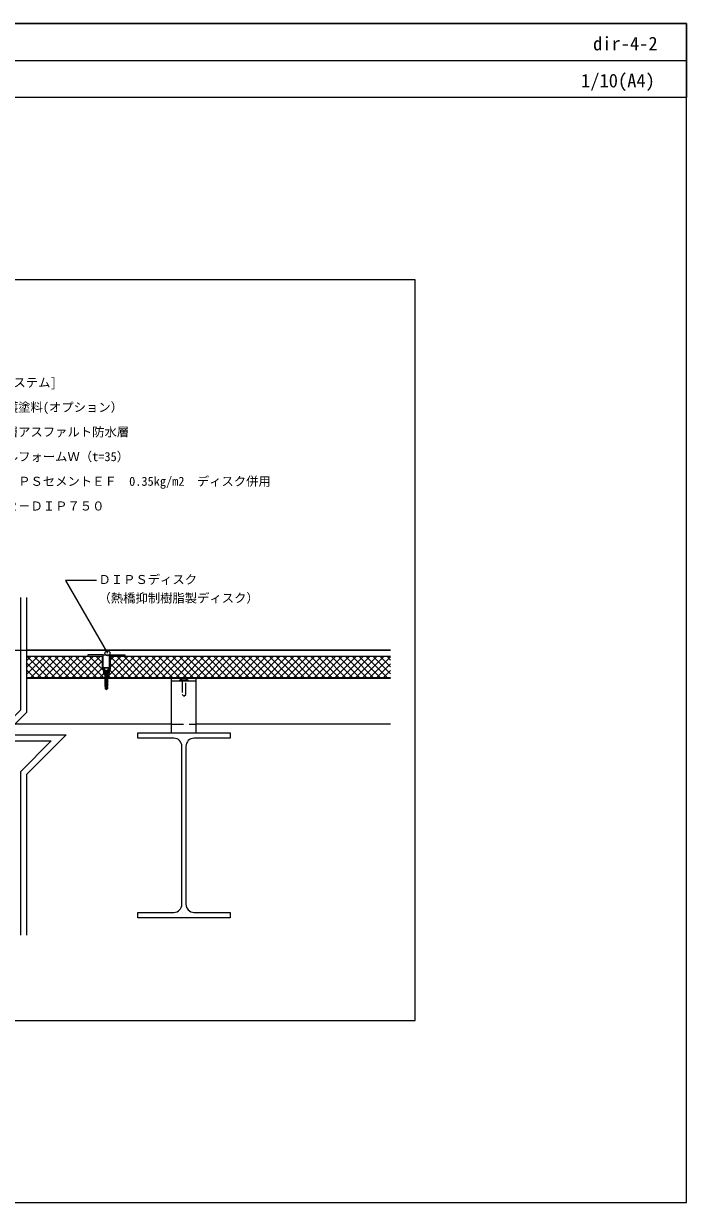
# Model space of a CAD drawing. Units: millimetres, scale not verified. Extents: x -1380 to 1380, y -955 to 955.
# Drawn here: x 305 to 1380, y -955 to 955 of the extents above; entities that cross this region are included whole.
import ezdxf
from ezdxf.enums import TextEntityAlignment as Align

# ---------------------------------------------------------------- set-up
doc = ezdxf.new("R2010")
doc.units = ezdxf.units.MM
doc.header["$LTSCALE"] = 3
doc.linetypes.add('USER1', pattern=[9.525, 6.35, -3.175])
for name, color, linetype, lineweight in [('0-0_0', 7, 'Continuous', 9), ('0-1_HATCH', 9, 'Continuous', 18), ('0-3_BOUSUI', 1, 'Continuous', 18), ('0-4_MOJI', 7, 'Continuous', 18), ('0-6_sunpo', 7, 'Continuous', 18), ('0-7_KANAMONO_SCREW', 4, 'Continuous', 18), ('0-8_dannnetu', 6, 'Continuous', 18), ('0-A_TEKKOTU', 7, 'Continuous', 18), ('0-C_dekki', 3, 'USER1', 18), ('0-E_ZATU', 6, 'Continuous', 18), ('0-F_WAKU', 7, 'Continuous', 18)]:
    doc.layers.add(name, color=color, linetype=linetype, lineweight=lineweight)
doc.styles.add('ＭＳ ゴシック', font='')
doc.styles.get('ＭＳ ゴシック').set_extended_font_data('MS Gothic')

msp = doc.modelspace()

# ---------------------------------------------------------------- linework, layer by layer
at = {"layer": '0-0_0', "lineweight": 18}
msp.add_line((-1380.281, 895.041), (1379.719, 895.041), dxfattribs=at)
msp.add_lwpolyline([(-860.281, -659.959), (939.719, -659.959), (939.719, 540.041), (-860.281, 540.041)], close=True, dxfattribs=at)
at = {"layer": '0-1_HATCH'}
for p, q in [((309.537, -77.296), (316.874, -69.959)), ((309.537, -88.521), (328.099, -69.959)), ((309.537, -99.746), (339.325, -69.959)), ((344.777, -104.959), (309.777, -69.959)), ((315.55, -104.959), (350.55, -69.959)), ((356.002, -104.959), (321.002, -69.959)), ((326.775, -104.959), (361.775, -69.959)), ((367.228, -104.959), (332.228, -69.959)), ((338.001, -104.959), (373.001, -69.959)), ((378.453, -104.959), (343.453, -69.959)), ((349.226, -104.959), (384.226, -69.959)), ((389.678, -104.959), (354.678, -69.959)), ((360.451, -104.959), (395.451, -69.959)), ((400.904, -104.959), (365.904, -69.959)), ((371.677, -104.959), (406.677, -69.959)), ((412.129, -104.959), (377.129, -69.959)), ((382.902, -104.959), (417.902, -69.959)), ((423.354, -104.959), (388.354, -69.959)), ((394.127, -104.959), (429.127, -69.959)), ((434.579, -104.959), (399.579, -69.959)), ((434.224, -93.378), (410.805, -69.959)), ((432.224, -80.152), (422.03, -69.959)), ((440.979, -103.009), (474.029, -69.959)), ((445.224, -76.312), (451.578, -69.959)), ((445.224, -87.538), (462.803, -69.959)), ((479.297, -104.775), (445.224, -70.702)), ((450.45, -104.762), (485.254, -69.959)), ((490.527, -104.78), (455.706, -69.959)), ((461.67, -104.767), (496.479, -69.959)), ((501.758, -104.785), (466.931, -69.959)), ((472.891, -104.772), (507.704, -69.959)), ((512.988, -104.79), (478.157, -69.959)), ((484.111, -104.777), (518.93, -69.959)), ((524.218, -104.795), (489.382, -69.959)), ((495.332, -104.782), (530.155, -69.959)), ((535.448, -104.8), (500.607, -69.959)), ((506.552, -104.787), (541.38, -69.959)), ((546.679, -104.804), (511.833, -69.959)), ((517.772, -104.792), (552.606, -69.959)), ((557.909, -104.809), (523.058, -69.959)), ((528.993, -104.797), (563.831, -69.959)), ((569.139, -104.814), (534.283, -69.959)), ((540.213, -104.802), (575.056, -69.959)), ((580.369, -104.819), (545.509, -69.959)), ((551.434, -104.806), (586.282, -69.959)), ((591.599, -104.824), (556.734, -69.959)), ((562.654, -104.811), (597.507, -69.959)), ((602.83, -104.829), (567.959, -69.959)), ((573.875, -104.816), (608.732, -69.959)), ((614.06, -104.834), (579.185, -69.959)), ((585.095, -104.821), (619.958, -69.959)), ((625.29, -104.839), (590.41, -69.959)), ((596.315, -104.826), (631.183, -69.959)), ((636.52, -104.844), (601.635, -69.959)), ((607.536, -104.831), (642.408, -69.959)), ((647.751, -104.849), (612.861, -69.959)), ((618.756, -104.836), (653.634, -69.959)), ((658.981, -104.853), (624.086, -69.959)), ((629.977, -104.841), (664.859, -69.959)), ((670.211, -104.858), (635.311, -69.959)), ((641.197, -104.846), (676.084, -69.959)), ((681.441, -104.863), (646.537, -69.959)), ((652.418, -104.851), (687.31, -69.959)), ((692.671, -104.868), (657.762, -69.959)), ((663.638, -104.855), (698.535, -69.959)), ((703.902, -104.873), (668.987, -69.959)), ((674.858, -104.86), (709.76, -69.959)), ((715.132, -104.878), (680.213, -69.959)), ((686.079, -104.865), (720.986, -69.959)), ((726.362, -104.883), (691.438, -69.959)), ((697.299, -104.87), (732.211, -69.959)), ((737.592, -104.888), (702.663, -69.959)), ((708.52, -104.875), (743.436, -69.959)), ((748.823, -104.893), (713.888, -69.959)), ((719.74, -104.88), (754.662, -69.959)), ((760.053, -104.898), (725.114, -69.959)), ((730.961, -104.885), (765.887, -69.959)), ((771.283, -104.902), (736.339, -69.959)), ((742.181, -104.89), (777.112, -69.959)), ((782.513, -104.907), (747.564, -69.959)), ((753.401, -104.895), (788.337, -69.959)), ((793.743, -104.912), (758.79, -69.959)), ((764.622, -104.9), (799.563, -69.959)), ((804.974, -104.917), (770.015, -69.959)), ((775.842, -104.904), (810.788, -69.959)), ((816.204, -104.922), (781.24, -69.959)), ((787.063, -104.909), (822.013, -69.959)), ((827.434, -104.927), (792.466, -69.959)), ((798.283, -104.914), (833.239, -69.959)), ((838.664, -104.932), (803.691, -69.959)), ((809.503, -104.919), (844.464, -69.959)), ((849.895, -104.937), (814.916, -69.959)), ((820.724, -104.924), (855.689, -69.959)), ((861.125, -104.942), (826.142, -69.959)), ((831.944, -104.929), (866.915, -69.959)), ((872.355, -104.947), (837.367, -69.959)), ((843.165, -104.934), (878.14, -69.959)), ((883.585, -104.951), (848.592, -69.959)), ((854.385, -104.939), (889.365, -69.959)), ((894.815, -104.956), (859.818, -69.959)), ((865.606, -104.944), (899.719, -70.83)), ((899.719, -98.634), (871.043, -69.959)), ((899.719, -87.409), (882.268, -69.959)), ((899.719, -76.184), (893.494, -69.959)), ((333.552, -104.959), (309.537, -80.944)), ((322.326, -104.959), (309.537, -92.169)), ((405.353, -104.959), (432.224, -78.087)), ((416.578, -104.959), (432.224, -89.312)), ((456.837, -104.765), (444.127, -92.055)), ((468.067, -104.77), (445.224, -81.927)), ((876.826, -104.949), (899.719, -82.056)), ((888.046, -104.953), (899.719, -93.281)), ((311.101, -104.959), (309.537, -103.394)), ((427.803, -104.959), (434.54, -98.222)), ((445.607, -104.76), (440.877, -100.031)), ((899.267, -104.958), (899.719, -104.506))]:
    msp.add_line(p, q, dxfattribs=at)
at = {"layer": '0-3_BOUSUI'}
msp.add_line((899.719, -59.959), (309.537, -59.959), dxfattribs=at)
msp.add_lwpolyline([(-622.281, 201.041), (-490.139, 201.041), (-449.281, 160.184), (-449.281, -15.816), (-405.139, -59.959), (899.719, -59.959)], dxfattribs=at)
at = {"layer": '0-4_MOJI'}
msp.add_lwpolyline([(423.048, 52.596), (372.61, 52.596), (440.596, -65.16)], dxfattribs=at)
msp.add_circle((440.596, -65.16), 4, dxfattribs=at)
at = {"layer": '0-6_sunpo'}
for points in [[(299.537, 25.034), (299.537, -157.255), (249.537, -207.255), (349.537, -207.255), (299.537, -257.255), (299.537, -522.159)], [(309.537, 25.034), (309.537, -161.397), (273.679, -197.255), (373.679, -197.255), (309.537, -261.397), (309.537, -522.159)]]:
    msp.add_lwpolyline(points, dxfattribs=at)
at = {"layer": '0-7_KANAMONO_SCREW'}
for p, q in [((433.724, -88.459), (443.724, -88.459)), ((433.724, -88.959), (433.724, -88.459)), ((433.724, -88.959), (436.144, -91.379)), ((435.874, -93.384), (436.874, -93.924)), ((435.874, -95.134), (436.874, -95.674)), ((436.724, -92.509), (436.662, -92.278)), ((436.724, -92.509), (436.874, -92.509)), ((436.874, -93.384), (440.574, -92.509)), ((436.874, -93.384), (436.874, -92.509)), ((436.874, -93.924), (436.874, -95.134)), ((436.874, -95.134), (440.574, -94.259)), ((441.574, -92.509), (440.574, -92.509)), ((440.574, -93.259), (440.574, -94.259)), ((441.574, -94.259), (440.574, -94.259)), ((440.574, -95.009), (440.574, -96.009)), ((440.724, -92.509), (440.786, -92.278)), ((443.724, -88.959), (443.724, -88.459)), ((435.874, -96.884), (436.874, -97.424)), ((435.874, -98.634), (436.874, -99.174)), ((435.874, -100.384), (436.874, -100.924)), ((435.874, -102.134), (436.874, -102.674)), ((435.874, -103.884), (436.874, -104.424)), ((435.874, -105.634), (436.874, -106.174)), ((435.874, -107.384), (436.874, -107.924)), ((435.874, -109.134), (436.874, -109.134)), ((435.874, -109.134), (436.874, -109.674)), ((435.874, -110.884), (436.874, -110.884)), ((435.874, -110.884), (436.874, -111.424)), ((435.874, -112.634), (436.874, -112.634)), ((435.874, -114.384), (436.874, -114.384)), ((435.874, -114.384), (436.874, -114.924)), ((436.874, -95.674), (436.874, -96.884)), ((436.874, -96.884), (440.574, -96.009)), ((436.874, -97.424), (440.574, -96.759)), ((436.874, -97.424), (436.874, -98.634)), ((436.874, -98.634), (440.574, -97.759)), ((436.874, -99.174), (436.874, -100.384)), ((436.874, -100.384), (440.574, -99.509)), ((436.874, -100.924), (436.874, -102.134)), ((436.874, -102.134), (440.574, -101.259)), ((436.874, -102.674), (436.874, -103.884)), ((436.874, -103.884), (440.574, -103.009)), ((436.874, -104.424), (436.874, -105.634)), ((436.874, -105.634), (440.574, -104.759)), ((436.874, -106.174), (436.874, -107.384)), ((436.874, -107.384), (440.574, -106.509)), ((436.874, -107.924), (436.874, -109.134)), ((436.874, -109.134), (441.574, -108.259)), ((436.874, -109.134), (440.574, -108.259)), ((436.874, -109.674), (440.574, -109.009)), ((436.874, -109.674), (436.874, -110.884)), ((436.874, -110.884), (441.574, -110.009)), ((436.874, -110.884), (440.574, -110.009)), ((436.874, -111.424), (440.574, -110.759)), ((436.874, -111.424), (436.874, -112.634)), ((436.874, -112.634), (441.574, -111.759)), ((436.874, -112.634), (440.574, -111.759)), ((436.874, -113.174), (436.874, -114.384)), ((436.874, -114.384), (441.574, -113.509)), ((436.874, -114.384), (440.574, -113.509)), ((436.874, -114.924), (440.574, -114.259)), ((440.574, -96.759), (441.574, -96.009)), ((441.574, -96.009), (440.574, -96.009)), ((440.574, -96.759), (440.574, -97.759)), ((441.574, -97.759), (440.574, -97.759)), ((440.574, -98.509), (440.574, -99.509)), ((441.574, -99.509), (440.574, -99.509)), ((440.574, -100.259), (440.574, -101.259)), ((441.574, -101.259), (440.574, -101.259)), ((440.574, -102.009), (440.574, -103.009)), ((441.574, -103.009), (440.574, -103.009)), ((440.574, -103.759), (440.574, -104.759)), ((441.574, -104.759), (440.574, -104.759)), ((440.574, -105.509), (440.574, -106.509)), ((441.574, -106.509), (440.574, -106.509)), ((440.574, -107.259), (440.574, -108.259)), ((441.574, -108.259), (440.574, -108.259)), ((440.574, -109.009), (441.574, -108.259)), ((440.574, -109.009), (440.574, -110.009)), ((441.574, -110.009), (440.574, -110.009)), ((440.574, -110.759), (441.574, -110.009)), ((440.574, -110.759), (440.574, -111.759)), ((441.574, -111.759), (440.574, -111.759)), ((440.574, -112.509), (441.574, -111.759)), ((441.574, -113.509), (440.574, -113.509)), ((440.574, -114.259), (441.574, -113.509)), ((440.574, -114.259), (440.574, -115.259)), ((435.874, -116.134), (436.874, -116.134)), ((435.874, -116.134), (436.874, -116.674)), ((435.874, -117.884), (436.874, -117.884)), ((435.874, -117.884), (436.874, -118.424)), ((436.492, -119.459), (437.292, -119.891)), ((436.874, -114.924), (436.874, -116.134)), ((436.874, -116.134), (441.574, -115.259)), ((436.874, -116.134), (440.574, -115.259)), ((436.874, -116.674), (440.574, -116.009)), ((436.874, -116.674), (436.874, -117.884)), ((436.874, -117.884), (441.574, -117.009)), ((436.874, -117.884), (440.574, -117.009)), ((436.874, -118.424), (440.574, -117.759)), ((436.874, -118.424), (437.292, -119.459)), ((436.974, -119.891), (436.974, -122.833)), ((436.974, -119.891), (440.474, -119.891)), ((438.724, -124.059), (436.974, -122.833)), ((437.292, -119.459), (441.052, -118.759)), ((437.292, -119.891), (440.252, -119.359)), ((438.724, -124.059), (437.983, -122.055)), ((438.724, -124.059), (440.474, -122.833)), ((440.574, -117.759), (440.252, -118.759)), ((440.252, -119.359), (440.252, -119.891)), ((441.574, -115.259), (440.574, -115.259)), ((440.574, -116.009), (441.574, -115.259)), ((440.574, -116.009), (440.574, -117.009)), ((441.574, -117.009), (440.574, -117.009)), ((440.574, -117.759), (441.574, -117.009))]:
    msp.add_line(p, q, dxfattribs=at)
for points in [[(433.724, -88.959), (443.724, -88.959), (441.304, -91.379)], [(435.874, -93.384), (436.874, -93.384), (441.574, -92.509)], [(435.874, -95.134), (436.874, -95.134), (441.574, -94.259)], [(436.874, -93.924), (440.574, -93.259), (441.574, -92.509)], [(436.874, -95.674), (440.574, -95.009), (441.574, -94.259)], [(435.874, -96.884), (436.874, -96.884), (441.574, -96.009)], [(435.874, -98.634), (436.874, -98.634), (441.574, -97.759)], [(435.874, -100.384), (436.874, -100.384), (441.574, -99.509)], [(435.874, -102.134), (436.874, -102.134), (441.574, -101.259)], [(435.874, -103.884), (436.874, -103.884), (441.574, -103.009)], [(435.874, -105.634), (436.874, -105.634), (441.574, -104.759)], [(435.874, -107.384), (436.874, -107.384), (441.574, -106.509)], [(435.874, -112.634), (436.874, -113.174), (440.574, -112.509), (440.574, -113.509)], [(436.874, -99.174), (440.574, -98.509), (441.574, -97.759)], [(436.874, -100.924), (440.574, -100.259), (441.574, -99.509)], [(436.874, -102.674), (440.574, -102.009), (441.574, -101.259)], [(436.874, -104.424), (440.574, -103.759), (441.574, -103.009)], [(436.874, -106.174), (440.574, -105.509), (441.574, -104.759)], [(436.874, -107.924), (440.574, -107.259), (441.574, -106.509)], [(436.492, -119.459), (437.292, -119.459), (440.252, -118.759)], [(438.724, -124.059), (440.474, -119.891), (440.474, -122.833)], [(440.252, -119.359), (441.052, -118.759), (440.252, -118.759)]]:
    msp.add_lwpolyline(points, dxfattribs=at)
for centre, radius, start, end in [((434.73, -92.793), 2, 14.93142, 45), ((442.718, -92.793), 2, 135, 165.06858), ((438.724, -124.059), 2.136, 110.30447, 145), ((442.792, -125.076), 5.679, 114.08593, 147.8643)]:
    msp.add_arc(centre, radius, start, end, dxfattribs=at)
at = {"layer": '0-8_dannnetu'}
for p, q in [((309.537, -69.959), (432.224, -69.959)), ((445.224, -69.959), (899.719, -69.959)), ((309.537, -104.959), (899.719, -104.959))]:
    msp.add_line(p, q, dxfattribs=at)
at = {"layer": '0-A_TEKKOTU'}
for p, q in [((561.469, -471.959), (561.469, -215.959)), ((567.969, -215.959), (567.969, -471.959))]:
    msp.add_line(p, q, dxfattribs=at)
for points in [[(548.469, -202.959), (489.719, -202.959), (489.719, -193.959), (639.719, -193.959), (639.719, -202.959), (580.969, -202.959)], [(580.969, -484.959), (639.719, -484.959), (639.719, -493.959), (489.719, -493.959), (489.719, -484.959), (548.469, -484.959)]]:
    msp.add_lwpolyline(points, dxfattribs=at)
for centre, start, end in [((548.469, -215.959), 0, 90), ((580.969, -215.959), 90, 180), ((548.469, -471.959), 270, 0), ((580.969, -471.959), 180, 270)]:
    msp.add_arc(centre, 13, start, end, dxfattribs=at)
at = {"layer": '0-C_dekki', "linetype": 'Continuous'}
for p, q in [((899.719, -104.959), (309.537, -104.959)), ((899.719, -105.959), (309.537, -105.959)), ((544.719, -193.959), (544.719, -105.959)), ((544.719, -109.959), (584.719, -109.959)), ((584.719, -193.959), (584.719, -105.959)), ((544.719, -179.959), (290.975, -179.959)), ((899.719, -179.959), (584.719, -179.959))]:
    msp.add_line(p, q, dxfattribs=at)
at = {"layer": '0-C_dekki'}
msp.add_line((544.719, -179.959), (584.719, -179.959), dxfattribs=at)
msp.add_lwpolyline([(557.719, -109.959), (571.719, -109.959), (571.719, -108.959), (557.719, -108.959)], close=True, dxfattribs=at)
msp.add_lwpolyline([(561.719, -109.959), (561.719, -131.959), (564.719, -134.959), (567.719, -131.959), (567.719, -109.959)], dxfattribs=at)
for centre, radius, start, end in [((560.653, -109.03), 1.935, 125.7312, 177.88555), ((562.971, -111.611), 5.397, 103.41361, 129.70709), ((564.791, -117.876), 11.918, 90.34476, 104.93646), ((564.647, -117.876), 11.918, 75.06354, 89.65524), ((566.467, -111.611), 5.397, 50.29291, 76.58639), ((568.785, -109.03), 1.935, 2.11445, 54.2688)]:
    msp.add_arc(centre, radius, start, end, dxfattribs=at)
at = {"layer": '0-E_ZATU'}
for p, q in [((433.724, -67.959), (443.724, -67.959)), ((435.724, -98.959), (441.724, -98.959))]:
    msp.add_line(p, q, dxfattribs=at)
for points in [[(435.724, -90.959), (433.724, -90.959), (433.724, -67.959), (408.724, -67.959), (408.724, -69.959), (432.224, -69.959), (432.224, -90.959), (434.224, -92.959), (434.224, -96.959), (434.724, -98.959), (435.724, -98.959)], [(441.724, -90.959), (443.724, -90.959), (443.724, -67.959), (468.724, -67.959), (468.724, -69.959), (445.224, -69.959), (445.224, -90.959), (443.224, -92.959), (443.224, -96.959), (442.724, -98.959), (441.724, -98.959)]]:
    msp.add_lwpolyline(points, close=True, dxfattribs=at)
at = {"layer": '0-F_WAKU'}
for points in [[(1379.719, 835.041), (-1380.281, 835.041), (-1380.281, 955.041), (1379.719, 955.041)], [(-1380.281, -954.959), (1379.719, -954.959), (1379.719, 955.041), (-1380.281, 955.041)]]:
    msp.add_lwpolyline(points, close=True, dxfattribs=at)

# ---------------------------------------------------------------- texts
at = {"layer": '0-4_MOJI', "style": 'ＭＳ ゴシック'}
for s, p in [('[ＩＲシステム]', (218.248, 361.711)), ('保護塗料(オプション）', (255.824, 321.711)), ('積層アスファルト防水層', (255.824, 281.711)), ('ギルフォームＷ（t=35）', (255.824, 241.711)), ('ＤＩＰＳセメントＥＦ\u30000.35kg/m2\u3000ディスク併用', (255.824, 201.711)), ('ＩＲ－ＤＩＰ７５０', (255.824, 161.711)), ('ＤＩＰＳディスク', (426.048, 42.596)), ('（熱橋抑制樹脂製ディスク）', (426.048, 12.596))]:
    msp.add_text(s, height=14.66, dxfattribs=at).set_placement(p, align=Align.BOTTOM_LEFT)
at = {"layer": '0-F_WAKU', "style": 'ＭＳ ゴシック'}
for s, p in [('dir-4-2', (1228.272, 905.041)), ('1/10(A4)', (1208.78, 845.041))]:
    msp.add_text(s, height=21.99, dxfattribs=at).set_placement(p, align=Align.BOTTOM_LEFT)

doc.saveas('drawing.dxf')
